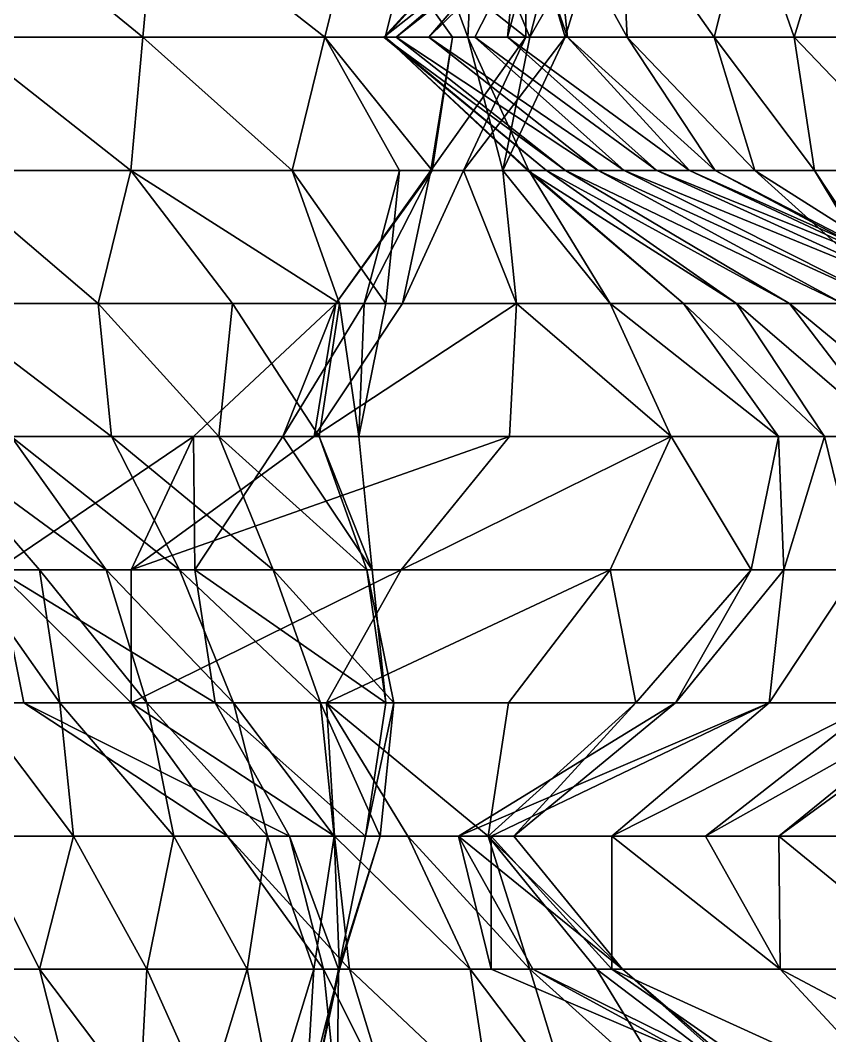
# Model space of a CAD drawing. Header units: metres. Extents: x -137 to 231, y -240 to 234.
# Drawn here: x 123.66 to 160.14, y 9 to 54.76 of the extents above; entities that cross this region are included whole.
import ezdxf

# ---------------------------------------------------------------- set-up
doc = ezdxf.new("R2010")
doc.units = ezdxf.units.M

msp = doc.modelspace()

# ---------------------------------------------------------------- linework, layer by layer
for points in [[(121.852005, 60, -495.452), (120.99162, 54, -489.02054), (129.18776, 54, -491.2167), (129.18787, 54.0001, -491.2166)], [(129.74251, 60, -497.8246), (121.852005, 60, -495.452), (129.18776, 54, -491.2167), (129.18787, 54.0001, -491.2166)], [(129.74251, 60, -497.8246), (129.18776, 54, -491.2167), (137.38393, 54, -493.41284), (137.38403, 54.0001, -493.41275)], [(138.85564, 60, -499.49136), (129.74251, 60, -497.8246), (137.38393, 54, -493.41284), (137.38403, 54.0001, -493.41275)], [(138.85564, 60, -499.49136), (137.38393, 54, -493.41284), (143.13484, 54, -497.02075), (143.13495, 54.0001, -497.02066)], [(138.85564, 60, -499.49136), (146.44048, 54, -502.04044), (146.44048, 60, -502.04044), (146.44058, 60.0001, -502.04034)], [(138.85564, 60, -499.49136), (143.13484, 54, -497.02075), (146.44048, 54, -502.04044), (146.44058, 54.0001, -502.04034)], [(140.10112, 54, -533.4133), (140.04457, 54, -540.37415), (145.54637, 60, -537.19763), (145.54648, 60.0001, -537.1975)], [(140.04457, 54, -540.37415), (140.59932, 54, -546.98206), (147.62941, 60, -542.9232), (147.62952, 60.0001, -542.9231)], [(140.04457, 54, -540.37415), (147.62941, 60, -542.9232), (145.54637, 60, -537.19763), (145.54648, 60.0001, -537.1975)], [(143.82555, 54, -524.3348), (140.10112, 54, -533.4133), (141.62941, 60, -532.53094), (141.62952, 60.0001, -532.5308)], [(140.10112, 54, -533.4133), (145.54637, 60, -537.19763), (141.62941, 60, -532.53094), (141.62952, 60.0001, -532.5308)], [(140.59932, 54, -546.98206), (142.07103, 54, -553.06055), (148.18416, 60, -549.5311), (148.18427, 60.0001, -549.531)], [(140.59932, 54, -546.98206), (148.18416, 60, -549.5311), (147.62941, 60, -542.9232), (147.62952, 60.0001, -542.9231)], [(143.82555, 54, -524.3348), (141.62941, 60, -532.53094), (144.13121, 60, -524.1583), (144.13132, 60.0001, -524.1582)], [(142.07103, 54, -553.06055), (144.15404, 54, -558.78613), (147.21062, 60, -557.0214), (147.21072, 60.0001, -557.0213)], [(142.07103, 54, -553.06055), (147.21062, 60, -557.0214), (148.18416, 60, -549.5311), (148.18427, 60.0001, -549.531)], [(146.63301, 54, -515.78564), (143.82555, 54, -524.3348), (144.13121, 60, -524.1583), (144.13132, 60.0001, -524.1582)], [(146.63301, 54, -515.78564), (144.13121, 60, -524.1583), (148.1613, 60, -514.9033), (148.1614, 60.0001, -514.9032)], [(147.21062, 60, -557.0214), (144.15404, 54, -558.78613), (145.62578, 54, -564.8646), (145.62589, 54.0001, -564.8645)], [(147.21062, 60, -557.0214), (145.62578, 54, -564.8646), (146.23708, 60, -564.5117), (146.23718, 60.0001, -564.5116)], [(146.23708, 60, -564.5117), (145.62578, 54, -564.8646), (148.32011, 54, -570.2373), (148.32022, 54.0001, -570.2372)], [(146.23708, 60, -564.5117), (148.32011, 54, -570.2373), (147.70879, 60, -570.5902), (147.7089, 60.0001, -570.5901)], [(146.44048, 60, -502.04044), (148.21785, 54, -507.94247), (150.0518, 60, -506.88364), (150.05191, 60.0001, -506.88354)], [(146.44048, 60, -502.04044), (146.44048, 54, -502.04044), (148.21785, 54, -507.94247), (148.21796, 54.0001, -507.94238)], [(150.0518, 60, -506.88364), (146.63301, 54, -515.78564), (148.1613, 60, -514.9033), (148.1614, 60.0001, -514.9032)], [(150.0518, 60, -506.88364), (148.21785, 54, -507.94247), (146.63301, 54, -515.78564), (146.63312, 54.0001, -515.7855)], [(147.70879, 60, -570.5902), (151.01445, 54, -575.60986), (150.70879, 60, -575.7864), (150.7089, 60.0001, -575.78625)], [(147.70879, 60, -570.5902), (148.32011, 54, -570.2373), (151.01445, 54, -575.60986), (151.01456, 54.0001, -575.60974)], [(150.70879, 60, -575.7864), (154.93141, 54, -580.2766), (156.4597, 60, -579.3943), (156.45981, 60.0001, -579.39417)], [(150.70879, 60, -575.7864), (151.01445, 54, -575.60986), (154.93141, 54, -580.2766), (154.93152, 54.0001, -580.2765)], [(156.4597, 60, -579.3943), (154.93141, 54, -580.2766), (158.54274, 54, -585.1198), (158.54285, 54.0001, -585.1197)], [(156.4597, 60, -579.3943), (158.54274, 54, -585.1198), (160.37666, 60, -584.06104), (160.37677, 60.0001, -584.0609)], [(160.37666, 60, -584.06104), (158.54274, 54, -585.1198), (162.15404, 54, -589.963), (162.15414, 54.0001, -589.9629)], [(120.99162, 54, -489.02054), (120.13121, 48, -482.58908), (128.63301, 48, -484.60876), (128.63312, 48.0001, -484.60867)], [(129.18776, 54, -491.2167), (120.99162, 54, -489.02054), (128.63301, 48, -484.60876), (128.63312, 48.0001, -484.60867)], [(129.18776, 54, -491.2167), (128.63301, 48, -484.60876), (135.91219, 48, -487.33435), (135.9123, 48.0001, -487.33426)], [(137.38393, 54, -493.41284), (129.18776, 54, -491.2167), (135.91219, 48, -487.33435), (135.9123, 48.0001, -487.33426)], [(137.38393, 54, -493.41284), (135.91219, 48, -487.33435), (140.74614, 48, -491.47165), (140.74625, 48.0001, -491.47156)], [(137.38393, 54, -493.41284), (142.21785, 48, -497.55017), (143.13484, 54, -497.02075), (143.13495, 54.0001, -497.02066)], [(137.38393, 54, -493.41284), (140.74614, 48, -491.47165), (142.21785, 48, -497.55017), (142.21796, 48.0001, -497.55008)], [(147.3803, 48, -536.13885), (140.04457, 54, -540.37415), (140.10112, 54, -533.4133), (140.10123, 54.0001, -533.4132)], [(148.2407, 48, -542.5703), (140.59932, 54, -546.98206), (140.04457, 54, -540.37415), (140.04468, 54.0001, -540.374)], [(148.2407, 48, -542.5703), (140.04457, 54, -540.37415), (147.3803, 48, -536.13885), (147.3804, 48.0001, -536.13873)], [(146.57646, 48, -522.7466), (146.51991, 48, -529.7074), (140.10112, 54, -533.4133), (140.10123, 54.0001, -533.4132)], [(146.57646, 48, -522.7466), (140.10112, 54, -533.4133), (143.82555, 54, -524.3348), (143.82565, 54.0001, -524.33466)], [(147.3803, 48, -536.13885), (140.10112, 54, -533.4133), (146.51991, 48, -529.7074), (146.52002, 48.0001, -529.7073)], [(149.71242, 48, -548.6488), (142.07103, 54, -553.06055), (140.59932, 54, -546.98206), (140.59943, 54.0001, -546.98193)], [(149.71242, 48, -548.6488), (140.59932, 54, -546.98206), (148.2407, 48, -542.5703), (148.24081, 48.0001, -542.5702)], [(150.8785, 48, -554.9038), (144.15404, 54, -558.78613), (142.07103, 54, -553.06055), (142.07114, 54.0001, -553.0604)], [(150.8785, 48, -554.9038), (142.07103, 54, -553.06055), (149.71242, 48, -548.6488), (149.71252, 48.0001, -548.6487)], [(143.13484, 54, -497.02075), (142.1613, 48, -504.51102), (146.44048, 54, -502.04044), (146.44058, 54.0001, -502.04034)], [(143.13484, 54, -497.02075), (142.21785, 48, -497.55017), (142.1613, 48, -504.51102), (142.1614, 48.0001, -504.51093)], [(146.44048, 54, -502.04044), (142.1613, 48, -504.51102), (143.63301, 48, -510.58954), (143.63312, 48.0001, -510.58945)], [(146.44048, 54, -502.04044), (143.63301, 48, -510.58954), (148.21785, 54, -507.94247), (148.21796, 54.0001, -507.94238)], [(148.21785, 54, -507.94247), (143.63301, 48, -510.58954), (145.41039, 48, -516.4916), (145.41049, 48.0001, -516.49146)], [(145.41039, 48, -516.4916), (146.57646, 48, -522.7466), (143.82555, 54, -524.3348), (143.82565, 54.0001, -524.33466)], [(145.41039, 48, -516.4916), (143.82555, 54, -524.3348), (146.63301, 54, -515.78564), (146.63312, 54.0001, -515.7855)], [(152.3502, 48, -560.9823), (145.62578, 54, -564.8646), (144.15404, 54, -558.78613), (144.15414, 54.0001, -558.786)], [(152.3502, 48, -560.9823), (144.15404, 54, -558.78613), (150.8785, 48, -554.9038), (150.8786, 48.0001, -554.9037)], [(148.21785, 54, -507.94247), (145.41039, 48, -516.4916), (146.63301, 54, -515.78564), (146.63312, 54.0001, -515.7855)], [(153.82191, 48, -567.0608), (148.32011, 54, -570.2373), (145.62578, 54, -564.8646), (145.62589, 54.0001, -564.8645)], [(153.82191, 48, -567.0608), (145.62578, 54, -564.8646), (152.3502, 48, -560.9823), (152.35031, 48.0001, -560.9822)], [(154.98799, 48, -573.3158), (151.01445, 54, -575.60986), (148.32011, 54, -570.2373), (148.32022, 54.0001, -570.2372)], [(154.98799, 48, -573.3158), (148.32011, 54, -570.2373), (153.82191, 48, -567.0608), (153.82202, 48.0001, -567.06067)], [(151.01445, 54, -575.60986), (156.76537, 48, -579.2178), (154.93141, 54, -580.2766), (154.93152, 54.0001, -580.2765)], [(151.01445, 54, -575.60986), (154.98799, 48, -573.3158), (156.76537, 48, -579.2178), (156.76547, 48.0001, -579.21765)], [(154.93141, 54, -580.2766), (159.4597, 48, -584.59045), (158.54274, 54, -585.1198), (158.54285, 54.0001, -585.1197)], [(154.93141, 54, -580.2766), (156.76537, 48, -579.2178), (159.4597, 48, -584.59045), (159.45981, 48.0001, -584.59033)], [(158.54274, 54, -585.1198), (164.29362, 48, -588.7278), (162.15404, 54, -589.963), (162.15414, 54.0001, -589.9629)], [(158.54274, 54, -585.1198), (159.4597, 48, -584.59045), (164.29362, 48, -588.7278), (164.29373, 48.0001, -588.72766)], [(120.13121, 48, -482.58908), (119.882126, 42, -475.8047), (127.1613, 42, -478.53027), (127.1614, 42.0001, -478.53018)], [(128.63301, 48, -484.60876), (120.13121, 48, -482.58908), (127.1613, 42, -478.53027), (127.1614, 42.0001, -478.53018)], [(128.63301, 48, -484.60876), (127.1613, 42, -478.53027), (133.21785, 42, -481.9617), (133.21796, 42.0001, -481.9616)], [(128.63301, 48, -484.60876), (138.0518, 42, -486.09903), (135.91219, 48, -487.33435), (135.9123, 48.0001, -487.33426)], [(128.63301, 48, -484.60876), (133.21785, 42, -481.9617), (138.0518, 42, -486.09903), (138.05191, 42.0001, -486.09894)], [(135.91219, 48, -487.33435), (140.13484, 42, -491.8246), (140.74614, 48, -491.47165), (140.74625, 48.0001, -491.47156)], [(135.91219, 48, -487.33435), (138.0518, 42, -486.09903), (140.13484, 42, -491.8246), (140.13495, 42.0001, -491.8245)], [(142.21785, 48, -497.55017), (137.88213, 42, -506.9816), (142.1613, 48, -504.51102), (142.1614, 48.0001, -504.51093)], [(142.21785, 48, -497.55017), (139.1613, 42, -499.31488), (137.88213, 42, -506.9816), (137.88223, 42.0001, -506.9815)], [(142.1613, 48, -504.51102), (137.88213, 42, -506.9816), (140.88213, 42, -512.17773), (140.88223, 42.0001, -512.1776)], [(140.74614, 48, -491.47165), (139.1613, 42, -499.31488), (142.21785, 48, -497.55017), (142.21796, 48.0001, -497.55008)], [(140.74614, 48, -491.47165), (140.13484, 42, -491.8246), (139.1613, 42, -499.31488), (139.1614, 42.0001, -499.3148)], [(142.1613, 48, -504.51102), (140.88213, 42, -512.17773), (143.63301, 48, -510.58954), (143.63312, 48.0001, -510.58945)], [(143.63301, 48, -510.58954), (140.88213, 42, -512.17773), (146.02168, 42, -516.1386), (146.02179, 42.0001, -516.1385)], [(143.63301, 48, -510.58954), (146.02168, 42, -516.1386), (145.41039, 48, -516.4916), (145.41049, 48.0001, -516.49146)], [(145.41039, 48, -516.4916), (150.24434, 42, -520.6289), (146.57646, 48, -522.7466), (146.57657, 48.0001, -522.74646)], [(145.41039, 48, -516.4916), (146.02168, 42, -516.1386), (150.24434, 42, -520.6289), (150.24445, 42.0001, -520.6288)], [(153.55, 42, -525.64856), (146.51991, 48, -529.7074), (146.57646, 48, -522.7466), (146.57657, 48.0001, -522.74646)], [(155.93867, 42, -531.19763), (147.3803, 48, -536.13885), (146.51991, 48, -529.7074), (146.52002, 48.0001, -529.7073)], [(155.93867, 42, -531.19763), (146.51991, 48, -529.7074), (153.55, 42, -525.64856), (153.55011, 42.0001, -525.64844)], [(153.55, 42, -525.64856), (146.57646, 48, -522.7466), (150.24434, 42, -520.6289), (150.24445, 42.0001, -520.6288)], [(158.32738, 42, -536.74677), (148.2407, 48, -542.5703), (147.3803, 48, -536.13885), (147.3804, 48.0001, -536.13873)], [(158.32738, 42, -536.74677), (147.3803, 48, -536.13885), (155.93867, 42, -531.19763), (155.93878, 42.0001, -531.1975)], [(160.71605, 42, -542.2959), (149.71242, 48, -548.6488), (148.2407, 48, -542.5703), (148.24081, 48.0001, -542.5702)], [(160.71605, 42, -542.2959), (148.2407, 48, -542.5703), (158.32738, 42, -536.74677), (158.32748, 42.0001, -536.74664)], [(162.79906, 42, -548.0214), (150.8785, 48, -554.9038), (149.71242, 48, -548.6488), (149.71252, 48.0001, -548.6487)], [(162.79906, 42, -548.0214), (149.71242, 48, -548.6488), (160.71605, 42, -542.2959), (160.71616, 42.0001, -542.2958)], [(165.49342, 42, -553.39404), (152.3502, 48, -560.9823), (150.8785, 48, -554.9038), (150.8786, 48.0001, -554.9037)], [(165.49342, 42, -553.39404), (150.8785, 48, -554.9038), (162.79906, 42, -548.0214), (162.79916, 42.0001, -548.0213)], [(167.27077, 42, -559.2961), (153.82191, 48, -567.0608), (152.3502, 48, -560.9823), (152.35031, 48.0001, -560.9822)], [(167.27077, 42, -559.2961), (152.3502, 48, -560.9823), (165.49342, 42, -553.39404), (165.49353, 42.0001, -553.3939)], [(166.60292, 42, -566.60986), (154.98799, 48, -573.3158), (153.82191, 48, -567.0608), (153.82202, 48.0001, -567.06067)], [(166.60292, 42, -566.60986), (153.82191, 48, -567.0608), (167.27077, 42, -559.2961), (167.27087, 42.0001, -559.29596)], [(166.2407, 42, -573.7472), (156.76537, 48, -579.2178), (154.98799, 48, -573.3158), (154.9881, 48.0001, -573.3157)], [(166.2407, 42, -573.7472), (154.98799, 48, -573.3158), (166.60292, 42, -566.60986), (166.60303, 42.0001, -566.60974)], [(163.43324, 42, -582.29626), (159.4597, 48, -584.59045), (156.76537, 48, -579.2178), (156.76547, 48.0001, -579.21765)], [(163.43324, 42, -582.29626), (156.76537, 48, -579.2178), (166.2407, 42, -573.7472), (166.24081, 42.0001, -573.7471)], [(159.4597, 48, -584.59045), (163.07103, 42, -589.4336), (164.29362, 48, -588.7278), (164.29373, 48.0001, -588.72766)], [(159.4597, 48, -584.59045), (163.43324, 42, -582.29626), (163.07103, 42, -589.4336), (163.07114, 42.0001, -589.4335)], [(119.882126, 42, -475.8047), (127.7726, 36, -478.17734), (127.1613, 42, -478.53027), (127.1614, 42.0001, -478.53018)], [(119.882126, 42, -475.8047), (123.24434, 36, -473.86353), (127.7726, 36, -478.17734), (127.7727, 36.0001, -478.17725)], [(127.1613, 42, -478.53027), (132.60652, 36, -482.31464), (133.21785, 42, -481.9617), (133.21796, 42.0001, -481.9616)], [(127.1613, 42, -478.53027), (127.7726, 36, -478.17734), (132.60652, 36, -482.31464), (132.60663, 36.0001, -482.31454)], [(135.49342, 36, -501.43253), (131.46333, 36, -510.68747), (137.88213, 42, -506.9816), (137.88223, 42.0001, -506.9815)], [(137.88213, 42, -506.9816), (131.46333, 36, -510.68747), (136.90858, 36, -514.4719), (136.90869, 36.0001, -514.4718)], [(133.21785, 42, -481.9617), (132.60652, 36, -482.31464), (137.13484, 36, -486.62845), (137.13495, 36.0001, -486.62836)], [(133.21785, 42, -481.9617), (137.13484, 36, -486.62845), (138.0518, 42, -486.09903), (138.05191, 42.0001, -486.09894)], [(138.91219, 36, -492.5305), (135.49342, 36, -501.43253), (139.1613, 42, -499.31488), (139.1614, 42.0001, -499.3148)], [(135.49342, 36, -501.43253), (137.88213, 42, -506.9816), (139.1613, 42, -499.31488), (139.1614, 42.0001, -499.3148)], [(137.88213, 42, -506.9816), (136.90858, 36, -514.4719), (140.88213, 42, -512.17773), (140.88223, 42.0001, -512.1776)], [(136.90858, 36, -514.4719), (145.71605, 36, -516.31506), (146.02168, 42, -516.1386), (146.02179, 42.0001, -516.1385)], [(136.90858, 36, -514.4719), (146.02168, 42, -516.1386), (140.88213, 42, -512.17773), (140.88223, 42.0001, -512.1776)], [(138.0518, 42, -486.09903), (137.13484, 36, -486.62845), (138.91219, 36, -492.5305), (138.9123, 36.0001, -492.5304)], [(138.0518, 42, -486.09903), (138.91219, 36, -492.5305), (140.13484, 42, -491.8246), (140.13495, 42.0001, -491.8245)], [(138.91219, 36, -492.5305), (139.1613, 42, -499.31488), (140.13484, 42, -491.8246), (140.13495, 42.0001, -491.8245)], [(146.02168, 42, -516.1386), (145.71605, 36, -516.31506), (152.99522, 36, -519.04065), (152.99533, 36.0001, -519.0405)], [(146.02168, 42, -516.1386), (152.99522, 36, -519.04065), (150.24434, 42, -520.6289), (150.24445, 42.0001, -520.6288)], [(150.24434, 42, -520.6289), (157.82918, 36, -523.178), (153.55, 42, -525.64856), (153.55011, 42.0001, -525.64844)], [(150.24434, 42, -520.6289), (152.99522, 36, -519.04065), (157.82918, 36, -523.178), (157.82928, 36.0001, -523.17786)], [(153.55, 42, -525.64856), (159.91219, 36, -528.90356), (155.93867, 42, -531.19763), (155.93878, 42.0001, -531.1975)], [(153.55, 42, -525.64856), (157.82918, 36, -523.178), (159.91219, 36, -528.90356), (159.9123, 36.0001, -528.90344)], [(155.93867, 42, -531.19763), (162.91219, 36, -534.09973), (158.32738, 42, -536.74677), (158.32748, 42.0001, -536.74664)], [(155.93867, 42, -531.19763), (159.91219, 36, -528.90356), (162.91219, 36, -534.09973), (162.9123, 36.0001, -534.0996)], [(158.32738, 42, -536.74677), (165.60652, 36, -539.4723), (160.71605, 42, -542.2959), (160.71616, 42.0001, -542.2958)], [(158.32738, 42, -536.74677), (162.91219, 36, -534.09973), (165.60652, 36, -539.4723), (165.60663, 36.0001, -539.47217)], [(119.32738, 36, -469.19678), (127.52351, 30, -471.3929), (123.24434, 36, -473.86353), (123.24444, 36.0001, -473.86343)], [(119.32738, 36, -469.19678), (121.21785, 30, -461.1771), (124.52351, 30, -466.1968), (124.52361, 30.0001, -466.19672)], [(119.32738, 36, -469.19678), (124.52351, 30, -466.1968), (127.52351, 30, -471.3929), (127.52361, 30.0001, -471.39282)], [(131.51991, 30, -503.72665), (122.59932, 30, -515.8052), (131.46333, 36, -510.68747), (131.46344, 36.0001, -510.68738)], [(131.46333, 36, -510.68747), (122.59932, 30, -515.8052), (128.65587, 30, -519.2366), (128.65598, 30.0001, -519.23645)], [(123.24434, 36, -473.86353), (130.82918, 30, -476.41263), (127.7726, 36, -478.17734), (127.7727, 36.0001, -478.17725)], [(123.24434, 36, -473.86353), (127.52351, 30, -471.3929), (130.82918, 30, -476.41263), (130.82928, 30.0001, -476.41254)], [(127.7726, 36, -478.17734), (135.0518, 30, -480.90286), (132.60652, 36, -482.31464), (132.60663, 36.0001, -482.31454)], [(127.7726, 36, -478.17734), (130.82918, 30, -476.41263), (135.0518, 30, -480.90286), (135.05191, 30.0001, -480.90277)], [(131.46333, 36, -510.68747), (128.65587, 30, -519.2366), (136.90858, 36, -514.4719), (136.90869, 36.0001, -514.4718)], [(128.65587, 30, -519.2366), (140.82555, 30, -519.1386), (145.71605, 36, -516.31506), (145.71616, 36.0001, -516.31494)], [(128.65587, 30, -519.2366), (145.71605, 36, -516.31506), (136.90858, 36, -514.4719), (136.90869, 36.0001, -514.4718)], [(131.51991, 30, -503.72665), (131.46333, 36, -510.68747), (135.49342, 36, -501.43253), (135.49353, 36.0001, -501.43243)], [(139.52351, 30, -492.17752), (131.51991, 30, -503.72665), (135.49342, 36, -501.43253), (135.49353, 36.0001, -501.43243)], [(132.60652, 36, -482.31464), (139.27443, 30, -485.39316), (137.13484, 36, -486.62845), (137.13495, 36.0001, -486.62836)], [(132.60652, 36, -482.31464), (135.0518, 30, -480.90286), (139.27443, 30, -485.39316), (139.27454, 30.0001, -485.39307)], [(139.52351, 30, -492.17752), (135.49342, 36, -501.43253), (138.91219, 36, -492.5305), (138.9123, 36.0001, -492.5304)], [(137.13484, 36, -486.62845), (139.52351, 30, -492.17752), (138.91219, 36, -492.5305), (138.9123, 36.0001, -492.5304)], [(137.13484, 36, -486.62845), (139.27443, 30, -485.39316), (139.52351, 30, -492.17752), (139.52362, 30.0001, -492.17743)], [(140.82555, 30, -519.1386), (150.24434, 30, -520.6289), (152.99522, 36, -519.04065), (152.99533, 36.0001, -519.0405)], [(140.82555, 30, -519.1386), (152.99522, 36, -519.04065), (145.71605, 36, -516.31506), (145.71616, 36.0001, -516.31494)], [(152.99522, 36, -519.04065), (150.24434, 30, -520.6289), (156.60652, 30, -523.8839), (156.60663, 30.0001, -523.8838)], [(152.99522, 36, -519.04065), (156.60652, 30, -523.8839), (157.82918, 36, -523.178), (157.82928, 36.0001, -523.17786)], [(157.82918, 36, -523.178), (156.60652, 30, -523.8839), (158.07826, 30, -529.9624), (158.07837, 30.0001, -529.9623)], [(157.82918, 36, -523.178), (158.07826, 30, -529.9624), (159.91219, 36, -528.90356), (159.9123, 36.0001, -528.90344)], [(159.91219, 36, -528.90356), (158.07826, 30, -529.9624), (161.38393, 30, -534.98206), (161.38403, 30.0001, -534.98193)], [(159.91219, 36, -528.90356), (161.38393, 30, -534.98206), (162.91219, 36, -534.09973), (162.9123, 36.0001, -534.0996)], [(121.21785, 30, -461.1771), (125.440475, 24, -465.6674), (124.52351, 30, -466.1968), (124.52361, 30.0001, -466.19672)], [(121.21785, 30, -461.1771), (121.52351, 24, -461.00064), (125.440475, 24, -465.6674), (125.440575, 24.0001, -465.6673)], [(132.43687, 24, -503.19724), (123.821945, 24, -515.09924), (122.59932, 30, -515.8052), (122.59942, 30.0001, -515.80505)], [(132.43687, 24, -503.19724), (122.59932, 30, -515.8052), (131.51991, 30, -503.72665), (131.52002, 30.0001, -503.72656)], [(122.59932, 30, -515.8052), (128.65587, 24, -519.2366), (128.65587, 30, -519.2366), (128.65598, 30.0001, -519.23645)], [(122.59932, 30, -515.8052), (123.821945, 24, -515.09924), (128.65587, 24, -519.2366), (128.65598, 24.0001, -519.23645)], [(124.52351, 30, -466.1968), (129.35744, 24, -470.3341), (127.52351, 30, -471.3929), (127.52361, 30.0001, -471.39282)], [(124.52351, 30, -466.1968), (125.440475, 24, -465.6674), (129.35744, 24, -470.3341), (129.35754, 24.0001, -470.334)], [(127.52351, 30, -471.3929), (133.27443, 24, -475.00085), (130.82918, 30, -476.41263), (130.82928, 30.0001, -476.41254)], [(127.52351, 30, -471.3929), (129.35744, 24, -470.3341), (133.27443, 24, -475.00085), (133.27454, 24.0001, -475.00076)], [(128.65587, 24, -519.2366), (137.46333, 24, -521.07983), (140.82555, 30, -519.1386), (140.82565, 30.0001, -519.1385)], [(128.65587, 24, -519.2366), (140.82555, 30, -519.1386), (128.65587, 30, -519.2366), (128.65598, 30.0001, -519.23645)], [(130.82918, 30, -476.41263), (137.19139, 24, -479.66757), (135.0518, 30, -480.90286), (135.05191, 30.0001, -480.90277)], [(130.82918, 30, -476.41263), (133.27443, 24, -475.00085), (137.19139, 24, -479.66757), (137.1915, 24.0001, -479.66748)], [(140.13484, 24, -491.8246), (132.43687, 24, -503.19724), (131.51991, 30, -503.72665), (131.52002, 30.0001, -503.72656)], [(140.13484, 24, -491.8246), (131.51991, 30, -503.72665), (139.52351, 30, -492.17752), (139.52362, 30.0001, -492.17743)], [(135.0518, 30, -480.90286), (140.49706, 24, -484.6873), (139.27443, 30, -485.39316), (139.27454, 30.0001, -485.39307)], [(135.0518, 30, -480.90286), (137.19139, 24, -479.66757), (140.49706, 24, -484.6873), (140.49716, 24.0001, -484.6872)], [(137.46333, 24, -521.07983), (145.6595, 24, -523.276), (150.24434, 30, -520.6289), (150.24445, 30.0001, -520.6288)], [(137.46333, 24, -521.07983), (150.24434, 30, -520.6289), (140.82555, 30, -519.1386), (140.82565, 30.0001, -519.1385)], [(139.27443, 30, -485.39316), (140.13484, 24, -491.8246), (139.52351, 30, -492.17752), (139.52362, 30.0001, -492.17743)], [(139.27443, 30, -485.39316), (140.49706, 24, -484.6873), (140.13484, 24, -491.8246), (140.13495, 24.0001, -491.8245)], [(150.24434, 30, -520.6289), (145.6595, 24, -523.276), (151.41039, 24, -526.8839), (151.41049, 24.0001, -526.8838)], [(150.24434, 30, -520.6289), (151.41039, 24, -526.8839), (156.60652, 30, -523.8839), (156.60663, 30.0001, -523.8838)], [(156.60652, 30, -523.8839), (151.41039, 24, -526.8839), (153.18776, 24, -532.7859), (153.18787, 24.0001, -532.78577)], [(156.60652, 30, -523.8839), (153.18776, 24, -532.7859), (158.07826, 30, -529.9624), (158.07837, 30.0001, -529.9623)], [(158.07826, 30, -529.9624), (153.18776, 24, -532.7859), (157.41039, 24, -537.2762), (157.41049, 24.0001, -537.27606)], [(158.07826, 30, -529.9624), (157.41039, 24, -537.2762), (161.38393, 30, -534.98206), (161.38403, 30.0001, -534.98193)], [(161.38393, 30, -534.98206), (157.41039, 24, -537.2762), (162.24434, 24, -541.4135), (162.24445, 24.0001, -541.4134)], [(121.52351, 24, -461.00064), (126.0518, 18, -465.31442), (125.440475, 24, -465.6674), (125.440575, 24.0001, -465.6673)], [(121.52351, 24, -461.00064), (121.52351, 18, -461.00064), (126.0518, 18, -465.31442), (126.0519, 18.0001, -465.31433)], [(135.79909, 18, -501.25604), (132.99162, 18, -509.80515), (123.821945, 24, -515.09924), (123.822044, 24.0001, -515.0991)], [(135.79909, 18, -501.25604), (123.821945, 24, -515.09924), (132.43687, 24, -503.19724), (132.43698, 24.0001, -503.19714)], [(128.65587, 24, -519.2366), (123.821945, 24, -515.09924), (132.99162, 18, -509.80515), (132.99173, 18.0001, -509.80505)], [(125.440475, 24, -465.6674), (130.58006, 18, -469.62823), (129.35744, 24, -470.3341), (129.35754, 24.0001, -470.334)], [(125.440475, 24, -465.6674), (126.0518, 18, -465.31442), (130.58006, 18, -469.62823), (130.58017, 18.0001, -469.62814)], [(128.65587, 24, -519.2366), (132.99162, 18, -509.80515), (137.82555, 18, -513.9425), (137.82565, 18.0001, -513.9424)], [(137.46333, 24, -521.07983), (128.65587, 24, -519.2366), (137.82555, 18, -513.9425), (137.82565, 18.0001, -513.9424)], [(129.35744, 24, -470.3341), (134.80269, 18, -474.1185), (133.27443, 24, -475.00085), (133.27454, 24.0001, -475.00076)], [(129.35744, 24, -470.3341), (130.58006, 18, -469.62823), (134.80269, 18, -474.1185), (134.8028, 18.0001, -474.1184)], [(139.21785, 18, -492.354), (135.79909, 18, -501.25604), (132.43687, 24, -503.19724), (132.43698, 24.0001, -503.19714)], [(139.21785, 18, -492.354), (132.43687, 24, -503.19724), (140.13484, 24, -491.8246), (140.13495, 24.0001, -491.8245)], [(133.27443, 24, -475.00085), (137.80269, 18, -479.31464), (137.19139, 24, -479.66757), (137.1915, 24.0001, -479.66748)], [(133.27443, 24, -475.00085), (134.80269, 18, -474.1185), (137.80269, 18, -479.31464), (137.8028, 18.0001, -479.31454)], [(137.19139, 24, -479.66757), (139.88573, 18, -485.04022), (140.49706, 24, -484.6873), (140.49716, 24.0001, -484.6872)], [(137.19139, 24, -479.66757), (137.80269, 18, -479.31464), (139.88573, 18, -485.04022), (139.88583, 18.0001, -485.04013)], [(137.46333, 24, -521.07983), (144.74251, 18, -523.80536), (145.6595, 24, -523.276), (145.6596, 24.0001, -523.2759)], [(137.46333, 24, -521.07983), (137.82555, 18, -513.9425), (141.13121, 18, -518.96216), (141.13132, 18.0001, -518.96204)], [(137.46333, 24, -521.07983), (141.13121, 18, -518.96216), (144.74251, 18, -523.80536), (144.74261, 18.0001, -523.80524)], [(140.49706, 24, -484.6873), (139.21785, 18, -492.354), (140.13484, 24, -491.8246), (140.13495, 24.0001, -491.8245)], [(140.49706, 24, -484.6873), (139.88573, 18, -485.04022), (139.21785, 18, -492.354), (139.21796, 18.0001, -492.3539)], [(145.90858, 18, -530.06036), (143.40678, 18, -538.433), (153.18776, 24, -532.7859), (153.18787, 24.0001, -532.78577)], [(143.40678, 18, -538.433), (144.8785, 18, -544.5115), (157.41039, 24, -537.2762), (157.41049, 24.0001, -537.27606)], [(143.40678, 18, -538.433), (157.41039, 24, -537.2762), (153.18776, 24, -532.7859), (153.18787, 24.0001, -532.78577)], [(144.74251, 18, -523.80536), (145.90858, 18, -530.06036), (151.41039, 24, -526.8839), (151.41049, 24.0001, -526.8838)], [(144.74251, 18, -523.80536), (151.41039, 24, -526.8839), (145.6595, 24, -523.276), (145.6596, 24.0001, -523.2759)], [(157.41039, 24, -537.2762), (144.8785, 18, -544.5115), (150.32375, 18, -548.2959), (150.32385, 18.0001, -548.2958)], [(145.90858, 18, -530.06036), (153.18776, 24, -532.7859), (151.41039, 24, -526.8839), (151.41049, 24.0001, -526.8838)], [(157.41039, 24, -537.2762), (150.32375, 18, -548.2959), (162.24434, 24, -541.4135), (162.24445, 24.0001, -541.4134)], [(162.24434, 24, -541.4135), (150.32375, 18, -548.2959), (154.54634, 18, -552.78613), (154.54645, 18.0001, -552.786)], [(162.24434, 24, -541.4135), (154.54634, 18, -552.78613), (165.24431, 24, -546.6097), (165.24442, 24.0001, -546.60956)], [(165.24431, 24, -546.6097), (154.54634, 18, -552.78613), (157.852, 18, -557.8058), (157.85211, 18.0001, -557.80566)], [(165.24431, 24, -546.6097), (157.852, 18, -557.8058), (166.10472, 24, -553.04114), (166.10483, 24.0001, -553.041)], [(166.10472, 24, -553.04114), (157.852, 18, -557.8058), (162.07463, 18, -562.2961), (162.07474, 18.0001, -562.29596)], [(121.52351, 18, -461.00064), (120.60652, 12, -461.53003), (124.52351, 12, -466.1968), (124.52361, 12.0001, -466.19672)], [(121.52351, 18, -461.00064), (124.52351, 12, -466.1968), (126.0518, 18, -465.31442), (126.0519, 18.0001, -465.31433)], [(126.0518, 18, -465.31442), (124.52351, 12, -466.1968), (129.35744, 12, -470.3341), (129.35754, 12.0001, -470.334)], [(126.0518, 18, -465.31442), (129.35744, 12, -470.3341), (130.58006, 18, -469.62823), (130.58017, 18.0001, -469.62814)], [(130.58006, 18, -469.62823), (129.35744, 12, -470.3341), (133.88573, 12, -474.64792), (133.88583, 12.0001, -474.64783)], [(130.58006, 18, -469.62823), (133.88573, 12, -474.64792), (134.80269, 18, -474.1185), (134.8028, 18.0001, -474.1184)], [(137.32738, 12, -500.3737), (138.49342, 12, -506.62866), (132.99162, 18, -509.80515), (132.99173, 18.0001, -509.80505)], [(137.32738, 12, -500.3737), (132.99162, 18, -509.80515), (135.79909, 18, -501.25604), (135.7992, 18.0001, -501.25595)], [(137.82555, 18, -513.9425), (132.99162, 18, -509.80515), (138.49342, 12, -506.62866), (138.49353, 12.0001, -506.62857)], [(134.80269, 18, -474.1185), (133.88573, 12, -474.64792), (136.88573, 12, -479.84406), (136.88583, 12.0001, -479.84396)], [(134.80269, 18, -474.1185), (136.88573, 12, -479.84406), (137.80269, 18, -479.31464), (137.8028, 18.0001, -479.31454)], [(137.99522, 12, -493.0599), (137.32738, 12, -500.3737), (135.79909, 18, -501.25604), (135.7992, 18.0001, -501.25595)], [(137.99522, 12, -493.0599), (135.79909, 18, -501.25604), (139.21785, 18, -492.354), (139.21796, 18.0001, -492.3539)], [(137.80269, 18, -479.31464), (136.88573, 12, -479.84406), (138.0518, 12, -486.09903), (138.05191, 12.0001, -486.09894)], [(137.80269, 18, -479.31464), (138.0518, 12, -486.09903), (139.88573, 18, -485.04022), (139.88583, 18.0001, -485.04013)], [(137.82555, 18, -513.9425), (138.49342, 12, -506.62866), (143.93867, 12, -510.41306), (143.93878, 12.0001, -510.41296)], [(141.13121, 18, -518.96216), (137.82555, 18, -513.9425), (143.93867, 12, -510.41306), (143.93878, 12.0001, -510.41296)], [(139.88573, 18, -485.04022), (137.99522, 12, -493.0599), (139.21785, 18, -492.354), (139.21796, 18.0001, -492.3539)], [(139.88573, 18, -485.04022), (138.0518, 12, -486.09903), (137.99522, 12, -493.0599), (137.99533, 12.0001, -493.0598)], [(141.13121, 18, -518.96216), (143.93867, 12, -510.41306), (146.63301, 12, -515.78564), (146.63312, 12.0001, -515.7855)], [(144.74251, 18, -523.80536), (141.13121, 18, -518.96216), (146.63301, 12, -515.78564), (146.63312, 12.0001, -515.7855)], [(150.79909, 12, -527.2368), (146.769, 12, -536.4918), (143.40678, 18, -538.433), (143.40689, 18.0001, -538.43286)], [(150.79909, 12, -527.2368), (143.40678, 18, -538.433), (145.90858, 18, -530.06036), (145.90869, 18.0001, -530.06024)], [(143.40678, 18, -538.433), (144.8785, 12, -544.5115), (144.8785, 18, -544.5115), (144.8786, 18.0001, -544.51135)], [(143.40678, 18, -538.433), (146.769, 12, -536.4918), (144.8785, 12, -544.5115), (144.8786, 12.0001, -544.51135)], [(144.74251, 18, -523.80536), (150.79909, 12, -527.2368), (145.90858, 18, -530.06036), (145.90869, 18.0001, -530.06024)], [(144.74251, 18, -523.80536), (146.63301, 12, -515.78564), (149.63301, 12, -520.9818), (149.63312, 12.0001, -520.9817)], [(144.74251, 18, -523.80536), (149.63301, 12, -520.9818), (150.79909, 12, -527.2368), (150.7992, 12.0001, -527.2367)], [(144.8785, 18, -544.5115), (150.32375, 12, -548.2959), (150.32375, 18, -548.2959), (150.32385, 18.0001, -548.2958)], [(144.8785, 18, -544.5115), (144.8785, 12, -544.5115), (150.32375, 12, -548.2959), (150.32385, 12.0001, -548.2958)], [(150.32375, 18, -548.2959), (157.90858, 12, -550.845), (154.54634, 18, -552.78613), (154.54645, 18.0001, -552.786)], [(150.32375, 18, -548.2959), (150.32375, 12, -548.2959), (157.90858, 12, -550.845), (157.90869, 12.0001, -550.84485)], [(157.852, 18, -557.8058), (154.54634, 18, -552.78613), (157.90858, 12, -550.845), (157.90869, 12.0001, -550.84485)], [(157.852, 18, -557.8058), (157.90858, 12, -550.845), (165.18776, 12, -553.57056), (165.18787, 12.0001, -553.57043)], [(162.07463, 18, -562.2961), (157.852, 18, -557.8058), (165.18776, 12, -553.57056), (165.18787, 12.0001, -553.57043)], [(120.60652, 12, -461.53003), (126.0518, 6, -465.31442), (124.52351, 12, -466.1968), (124.52361, 12.0001, -466.19672)], [(120.60652, 12, -461.53003), (123.0518, 6, -460.11826), (126.0518, 6, -465.31442), (126.0519, 6.0001, -465.31433)], [(124.52351, 12, -466.1968), (129.0518, 6, -470.5106), (129.35744, 12, -470.3341), (129.35754, 12.0001, -470.334)], [(124.52351, 12, -466.1968), (126.0518, 6, -465.31442), (129.0518, 6, -470.5106), (129.05191, 6.0001, -470.5105)], [(129.35744, 12, -470.3341), (129.0518, 6, -470.5106), (132.0518, 6, -475.70676), (132.05191, 6.0001, -475.70667)], [(129.35744, 12, -470.3341), (132.0518, 6, -475.70676), (133.88573, 12, -474.64792), (133.88583, 12.0001, -474.64783)], [(133.88573, 12, -474.64792), (132.0518, 6, -475.70676), (135.0518, 6, -480.90286), (135.05191, 6.0001, -480.90277)], [(133.88573, 12, -474.64792), (135.0518, 6, -480.90286), (136.88573, 12, -479.84406), (136.88583, 12.0001, -479.84396)], [(136.88573, 12, -479.84406), (135.0518, 6, -480.90286), (136.52351, 6, -486.9814), (136.52362, 6.0001, -486.98132)], [(136.88573, 12, -479.84406), (136.52351, 6, -486.9814), (138.0518, 12, -486.09903), (138.05191, 12.0001, -486.09894)], [(138.0518, 12, -486.09903), (136.52351, 6, -486.9814), (136.7726, 6, -493.76578), (136.7727, 6.0001, -493.7657)], [(138.0518, 12, -486.09903), (136.7726, 6, -493.76578), (137.99522, 12, -493.0599), (137.99533, 12.0001, -493.0598)], [(137.99522, 12, -493.0599), (136.7726, 6, -493.76578), (137.93867, 6, -500.02075), (137.93878, 6.0001, -500.02066)], [(137.99522, 12, -493.0599), (137.93867, 6, -500.02075), (137.32738, 12, -500.3737), (137.32748, 12.0001, -500.3736)], [(137.32738, 12, -500.3737), (140.32738, 6, -505.56982), (138.49342, 12, -506.62866), (138.49353, 12.0001, -506.62857)], [(137.32738, 12, -500.3737), (137.93867, 6, -500.02075), (140.32738, 6, -505.56982), (140.32748, 6.0001, -505.56973)], [(138.49342, 12, -506.62866), (144.85564, 6, -509.88367), (143.93867, 12, -510.41306), (143.93878, 12.0001, -510.41296)], [(138.49342, 12, -506.62866), (140.32738, 6, -505.56982), (144.85564, 6, -509.88367), (144.85574, 6.0001, -509.88358)], [(143.93867, 12, -510.41306), (148.46696, 6, -514.7268), (146.63301, 12, -515.78564), (146.63312, 12.0001, -515.7855)], [(143.93867, 12, -510.41306), (144.85564, 6, -509.88367), (148.46696, 6, -514.7268), (148.46707, 6.0001, -514.7267)], [(158.93867, 6, -536.3938), (144.8785, 12, -544.5115), (146.769, 12, -536.4918), (146.7691, 12.0001, -536.4917)], [(150.32375, 12, -548.2959), (144.8785, 12, -544.5115), (158.93867, 6, -536.3938), (158.93878, 6.0001, -536.3937)], [(146.63301, 12, -515.78564), (153.30089, 6, -518.8642), (149.63301, 12, -520.9818), (149.63312, 12.0001, -520.9817)], [(146.63301, 12, -515.78564), (148.46696, 6, -514.7268), (153.30089, 6, -518.8642), (153.301, 6.0001, -518.8641)], [(157.7726, 6, -530.13885), (146.769, 12, -536.4918), (150.79909, 12, -527.2368), (150.7992, 12.0001, -527.2367)], [(158.93867, 6, -536.3938), (146.769, 12, -536.4918), (157.7726, 6, -530.13885), (157.7727, 6.0001, -530.13873)], [(157.52351, 6, -523.3545), (150.79909, 12, -527.2368), (149.63301, 12, -520.9818), (149.63312, 12.0001, -520.9817)], [(157.52351, 6, -523.3545), (149.63301, 12, -520.9818), (153.30089, 6, -518.8642), (153.301, 6.0001, -518.8641)], [(150.32375, 12, -548.2959), (158.93867, 6, -536.3938), (163.46696, 6, -540.70764), (163.46707, 6.0001, -540.7075)], [(157.90858, 12, -550.845), (150.32375, 12, -548.2959), (163.46696, 6, -540.70764), (163.46707, 6.0001, -540.7075)], [(157.7726, 6, -530.13885), (150.79909, 12, -527.2368), (157.52351, 6, -523.3545), (157.52362, 6.0001, -523.3544)], [(157.90858, 12, -550.845), (163.46696, 6, -540.70764), (169.21785, 6, -544.31555), (169.21796, 6.0001, -544.3154)], [(165.18776, 12, -553.57056), (157.90858, 12, -550.845), (169.21785, 6, -544.31555), (169.21796, 6.0001, -544.3154)]]:
    msp.add_3dface(points)

doc.saveas('drawing.dxf')
